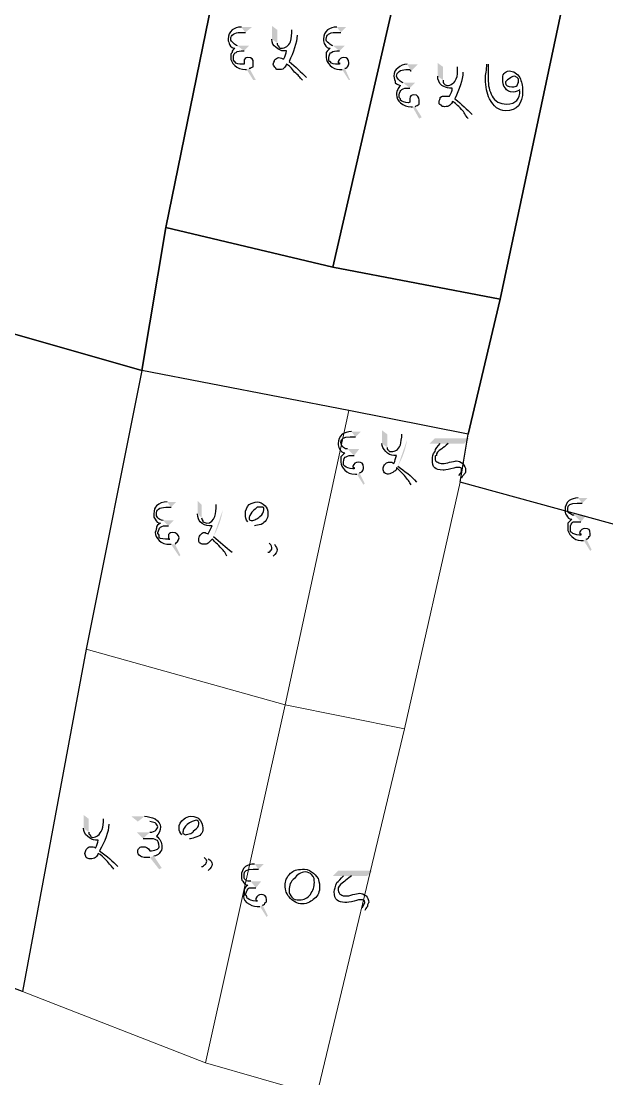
# Model space of a CAD drawing. Header units: inches. Extents: x 5 to 133, y 5 to 145.
# Drawn here: x 26.9 to 36.25, y 75.23 to 92.11 of the extents above; entities that cross this region are included whole.
import ezdxf

# ---------------------------------------------------------------- set-up
doc = ezdxf.new("R2010")
doc.units = ezdxf.units.IN
doc.header["$MEASUREMENT"] = 0
doc.layers.add('PDF_Geometry', color=7, linetype='Continuous')
doc.layers.add('PDF_Solid Fills', color=7, linetype='Continuous')

msp = doc.modelspace()

# ---------------------------------------------------------------- hatches: boundary and pattern name
at = {"layer": 'PDF_Solid Fills', "transparency": 33554559}
h = msp.add_hatch(color=256, dxfattribs=at)
h.paths.add_polyline_path([(30.48, 91.927), (30.586, 92.012), (30.416, 92.012)], flags=0)
h.paths.add_polyline_path([(30.501, 91.334), (30.607, 91.165), (30.649, 91.165), (30.543, 91.355)], flags=0)
h.paths.add_polyline_path([(30.459, 91.631), (30.543, 91.715), (30.353, 91.715)], flags=0)
h.paths.add_polyline_path([(31.221, 91.969), (31.305, 91.885)], flags=0)
h.paths.add_polyline_path([(31.454, 91.207), (31.39, 91.165)], flags=0)
h.paths.add_polyline_path([(30.903, 91.821), (30.903, 92.033), (30.988, 91.969), (30.988, 91.758)], flags=0)
h.paths.add_polyline_path([(32.004, 91.927), (32.089, 92.012), (31.94, 92.012)], flags=0)
h.paths.add_polyline_path([(32.025, 91.334), (32.131, 91.165), (32.152, 91.165), (32.067, 91.355)], flags=0)
h.paths.add_polyline_path([(31.983, 91.631), (32.067, 91.715), (31.877, 91.715)], flags=0)
h = msp.add_hatch(color=256, dxfattribs=at)
h.paths.add_polyline_path([(33.126, 91.313), (33.232, 91.419), (33.062, 91.419)], flags=0)
h.paths.add_polyline_path([(33.147, 90.742), (33.253, 90.551), (33.295, 90.572), (33.189, 90.742)], flags=0)
h.paths.add_polyline_path([(33.105, 91.038), (33.189, 91.123), (32.999, 91.123)], flags=0)
h.paths.add_polyline_path([(33.867, 91.377), (33.951, 91.292)], flags=0)
h.paths.add_polyline_path([(34.099, 90.615), (34.036, 90.551)], flags=0)
h.paths.add_polyline_path([(33.549, 91.228), (33.549, 91.44), (33.634, 91.377), (33.634, 91.165)], flags=0)
h.paths.add_polyline_path([(34.332, 91.419), (34.353, 91.419)], flags=0)
h.paths.add_polyline_path([(34.861, 90.996), (34.861, 91.017)], flags=0)
h = msp.add_hatch(color=256, dxfattribs=at)
h.paths.add_polyline_path([(32.237, 85.471), (32.321, 85.556), (32.173, 85.556)], flags=0)
h.paths.add_polyline_path([(32.258, 84.878), (32.364, 84.709), (32.385, 84.73), (32.3, 84.9)], flags=0)
h.paths.add_polyline_path([(32.216, 85.175), (32.3, 85.281), (32.11, 85.281)], flags=0)
h.paths.add_polyline_path([(32.978, 85.513), (33.062, 85.429)], flags=0)
h.paths.add_polyline_path([(32.914, 85.005, 0.088944), (33.062, 85.429)], flags=0)
h.paths.add_polyline_path([(33.21, 84.751), (33.126, 84.709)], flags=0)
h.paths.add_polyline_path([(32.66, 85.365), (32.66, 85.577), (32.745, 85.513), (32.745, 85.302)], flags=0)
h.paths.add_polyline_path([(33.591, 85.365), (33.422, 85.365), (33.507, 85.45), (34.057, 85.45), (33.972, 85.365), (33.718, 85.365)], flags=0)
h.paths.add_polyline_path([(33.93, 84.815), (33.888, 84.857)], flags=0)
h = msp.add_hatch(color=256, dxfattribs=at)
h.paths.add_polyline_path([(29.295, 84.349), (29.379, 84.434), (29.231, 84.434)], flags=0)
h.paths.add_polyline_path([(29.295, 83.757), (29.422, 83.566), (29.443, 83.587), (29.358, 83.757)], flags=0)
h.paths.add_polyline_path([(29.252, 84.053), (29.337, 84.138), (29.168, 84.138)], flags=0)
h.paths.add_polyline_path([(30.014, 84.392), (30.12, 84.307)], flags=0)
h.paths.add_polyline_path([(29.972, 83.884, 0.088944), (30.12, 84.307)], flags=0)
h.paths.add_polyline_path([(30.268, 83.63), (30.184, 83.566)], flags=0)
h.paths.add_polyline_path([(29.718, 84.243), (29.718, 84.455), (29.781, 84.392), (29.781, 84.18)], flags=0)
h.paths.add_polyline_path([(30.628, 84.053), (30.946, 83.757)], flags=0)
h.paths.add_polyline_path([(30.924, 83.566), (30.84, 83.63)], flags=0)
h.paths.add_polyline_path([(30.861, 83.778), (30.522, 84.116)], flags=0)
h = msp.add_hatch(color=256, dxfattribs=at)
h.paths.add_polyline_path([(35.856, 84.413), (35.941, 84.497), (35.793, 84.497)], flags=0)
h.paths.add_polyline_path([(35.878, 83.82), (35.983, 83.651), (36.005, 83.672), (35.92, 83.841)], flags=0)
h.paths.add_polyline_path([(35.835, 84.116), (35.92, 84.222), (35.729, 84.222)], flags=0)
h.paths.add_polyline_path([(36.618, 84.413), (36.703, 84.497), (36.555, 84.497)], flags=0)
h.paths.add_polyline_path([(36.64, 83.82), (36.745, 83.651), (36.767, 83.672), (36.682, 83.841)], flags=0)
h.paths.add_polyline_path([(36.576, 84.116), (36.682, 84.222), (36.491, 84.222)], flags=0)
h.paths.add_polyline_path([(37.063, 84.497), (37.084, 84.497)], flags=0)
h.paths.add_polyline_path([(37.592, 84.095), (37.592, 84.095)], flags=0)
h = msp.add_hatch(color=256, dxfattribs=at)
h.paths.add_polyline_path([(28.215, 79.375), (28.3, 79.29)], flags=0)
h.paths.add_polyline_path([(28.448, 78.613), (28.384, 78.571)], flags=0)
h.paths.add_polyline_path([(27.898, 79.227), (27.898, 79.439), (27.982, 79.375), (27.982, 79.163)], flags=0)
h.paths.add_polyline_path([(28.765, 79.333), (28.66, 79.417), (28.871, 79.417)], flags=0)
h.paths.add_polyline_path([(29.019, 78.782), (29.146, 78.592), (29.104, 78.571), (28.956, 78.761)], flags=0)
h.paths.add_polyline_path([(28.85, 79.058), (28.744, 79.163), (28.956, 79.163)], flags=0)
h.paths.add_polyline_path([(29.591, 79.058), (29.887, 78.74)], flags=0)
h.paths.add_polyline_path([(29.887, 78.55), (29.781, 78.613)], flags=0)
h.paths.add_polyline_path([(29.824, 78.761), (29.464, 79.121)], flags=0)
h = msp.add_hatch(color=256, dxfattribs=at)
h.paths.add_polyline_path([(30.692, 78.571), (30.776, 78.655), (30.628, 78.655)], flags=0)
h.paths.add_polyline_path([(30.713, 77.978), (30.819, 77.809), (30.84, 77.83), (30.755, 77.999)], flags=0)
h.paths.add_polyline_path([(30.649, 78.274), (30.734, 78.38), (30.565, 78.38)], flags=0)
h.paths.add_polyline_path([(32.046, 78.465), (31.877, 78.465), (31.962, 78.55), (32.512, 78.55), (32.427, 78.465), (32.173, 78.465)], flags=0)
h.paths.add_polyline_path([(32.385, 77.915), (32.343, 77.957)], flags=0)

# ---------------------------------------------------------------- linework, layer by layer
at = {"layer": 'PDF_Geometry', "color": 21, "lineweight": 13, "true_color": 0xffafaf}
for points in [[(30.48, 95.038), (29.21, 88.815), (28.829, 86.529), (26.162, 87.291), (24.638, 87.672), (23.749, 87.926), (24.257, 90.085), (25.781, 96.308)], [(30.48, 95.038), (29.21, 88.815), (28.829, 86.529), (26.162, 87.291), (24.638, 87.672), (23.749, 87.926), (24.257, 90.085), (25.781, 96.308)], [(30.48, 95.038), (29.21, 88.815), (28.829, 86.529), (26.162, 87.291), (24.638, 87.672), (23.749, 87.926), (24.257, 90.085), (25.781, 96.308)], [(30.48, 95.038), (29.21, 88.815), (28.829, 86.529), (26.162, 87.291), (24.638, 87.672), (23.749, 87.926), (24.257, 90.085), (25.781, 96.308)], [(33.274, 94.276), (31.877, 88.18), (29.21, 88.815), (30.48, 95.038)], [(33.274, 94.276), (31.877, 88.18), (29.21, 88.815), (30.48, 95.038)], [(33.274, 94.276), (31.877, 88.18), (29.21, 88.815), (30.48, 95.038)], [(33.274, 94.276), (31.877, 88.18), (29.21, 88.815), (30.48, 95.038)], [(35.814, 93.641), (34.544, 87.672), (31.877, 88.18), (33.274, 94.276)], [(35.814, 93.641), (34.544, 87.672), (31.877, 88.18), (33.274, 94.276)], [(35.814, 93.641), (34.544, 87.672), (31.877, 88.18), (33.274, 94.276)], [(35.814, 93.641), (34.544, 87.672), (31.877, 88.18), (33.274, 94.276)], [(41.402, 92.498), (39.37, 83.354), (38.989, 83.354), (33.909, 84.751), (34.036, 85.513), (34.544, 87.672), (35.814, 93.641)], [(41.402, 92.498), (39.37, 83.354), (38.989, 83.354), (33.909, 84.751), (34.036, 85.513), (34.544, 87.672), (35.814, 93.641)], [(41.402, 92.498), (39.37, 83.354), (38.989, 83.354), (33.909, 84.751), (34.036, 85.513), (34.544, 87.672), (35.814, 93.641)], [(41.402, 92.498), (39.37, 83.354), (38.989, 83.354), (33.909, 84.751), (34.036, 85.513), (34.544, 87.672), (35.814, 93.641)], [(31.877, 88.18), (34.544, 87.672), (34.036, 85.513), (32.131, 85.894), (28.829, 86.529), (29.21, 88.815)], [(31.877, 88.18), (34.544, 87.672), (34.036, 85.513), (32.131, 85.894), (28.829, 86.529), (29.21, 88.815)], [(31.877, 88.18), (34.544, 87.672), (34.036, 85.513), (32.131, 85.894), (28.829, 86.529), (29.21, 88.815)], [(31.877, 88.18), (34.544, 87.672), (34.036, 85.513), (32.131, 85.894), (28.829, 86.529), (29.21, 88.815)], [(28.829, 86.529), (27.94, 82.084), (26.924, 76.623), (23.876, 77.766), (25.273, 83.735), (26.035, 86.656), (26.162, 87.291)], [(28.829, 86.529), (27.94, 82.084), (26.924, 76.623), (23.876, 77.766), (25.273, 83.735), (26.035, 86.656), (26.162, 87.291)], [(28.829, 86.529), (27.94, 82.084), (26.924, 76.623), (23.876, 77.766), (25.273, 83.735), (26.035, 86.656), (26.162, 87.291)], [(28.829, 86.529), (27.94, 82.084), (26.924, 76.623), (23.876, 77.766), (25.273, 83.735), (26.035, 86.656), (26.162, 87.291)]]:
    msp.add_lwpolyline(points, close=True, dxfattribs=at)
at = {"layer": 'PDF_Geometry', "color": 21, "lineweight": 25, "true_color": 0xffafaf}
for points in [[(30.48, 95.038), (29.21, 88.815), (28.829, 86.529), (26.162, 87.291), (24.638, 87.672), (23.749, 87.926), (24.257, 90.085), (25.781, 96.308)], [(30.48, 95.038), (29.21, 88.815), (28.829, 86.529), (26.162, 87.291), (24.638, 87.672), (23.749, 87.926), (24.257, 90.085), (25.781, 96.308)], [(33.274, 94.276), (31.877, 88.18), (29.21, 88.815), (30.48, 95.038)], [(33.274, 94.276), (31.877, 88.18), (29.21, 88.815), (30.48, 95.038)], [(35.814, 93.641), (34.544, 87.672), (31.877, 88.18), (33.274, 94.276)], [(35.814, 93.641), (34.544, 87.672), (31.877, 88.18), (33.274, 94.276)], [(41.402, 92.498), (39.37, 83.354), (38.989, 83.354), (33.909, 84.751), (34.036, 85.513), (34.544, 87.672), (35.814, 93.641)], [(41.402, 92.498), (39.37, 83.354), (38.989, 83.354), (33.909, 84.751), (34.036, 85.513), (34.544, 87.672), (35.814, 93.641)], [(31.877, 88.18), (34.544, 87.672), (34.036, 85.513), (32.131, 85.894), (28.829, 86.529), (29.21, 88.815)], [(31.877, 88.18), (34.544, 87.672), (34.036, 85.513), (32.131, 85.894), (28.829, 86.529), (29.21, 88.815)], [(28.829, 86.529), (27.94, 82.084), (26.924, 76.623), (23.876, 77.766), (25.273, 83.735), (26.035, 86.656), (26.162, 87.291)], [(28.829, 86.529), (27.94, 82.084), (26.924, 76.623), (23.876, 77.766), (25.273, 83.735), (26.035, 86.656), (26.162, 87.291)]]:
    msp.add_lwpolyline(points, close=True, dxfattribs=at)
at = {"layer": 'PDF_Geometry', "lineweight": 9}
for points in [[(30.48, 95.038), (29.21, 88.815), (28.829, 86.529), (26.162, 87.291), (26.035, 86.656), (25.273, 86.783), (24.384, 87.037), (24.638, 87.672), (23.749, 87.926), (24.257, 90.085), (25.781, 96.308)], [(30.48, 95.038), (29.21, 88.815), (28.829, 86.529), (26.162, 87.291), (26.035, 86.656), (25.273, 86.783), (24.384, 87.037), (24.638, 87.672), (23.749, 87.926), (24.257, 90.085), (25.781, 96.308)], [(33.274, 94.276), (31.877, 88.18), (29.21, 88.815), (30.48, 95.038)], [(33.274, 94.276), (31.877, 88.18), (29.21, 88.815), (30.48, 95.038)], [(35.814, 93.641), (34.544, 87.672), (31.877, 88.18), (33.274, 94.276)], [(35.814, 93.641), (34.544, 87.672), (31.877, 88.18), (33.274, 94.276)], [(41.402, 92.498), (39.37, 83.354), (38.989, 83.354), (36.449, 73.194), (31.623, 74.972), (33.02, 80.814), (33.909, 84.751), (34.036, 85.513), (34.544, 87.672), (35.814, 93.641)], [(41.402, 92.498), (39.37, 83.354), (38.989, 83.354), (36.449, 73.194), (31.623, 74.972), (33.02, 80.814), (33.909, 84.751), (34.036, 85.513), (34.544, 87.672), (35.814, 93.641)], [(31.877, 88.18), (34.544, 87.672), (34.036, 85.513), (33.909, 84.751), (33.02, 80.814), (31.115, 81.195), (32.131, 85.894), (28.829, 86.529), (29.21, 88.815)], [(31.877, 88.18), (34.544, 87.672), (34.036, 85.513), (33.909, 84.751), (33.02, 80.814), (31.115, 81.195), (32.131, 85.894), (28.829, 86.529), (29.21, 88.815)], [(28.829, 86.529), (27.94, 82.084), (26.924, 76.623), (23.876, 77.766), (25.273, 83.735), (24.384, 83.989), (25.273, 86.783), (26.035, 86.656), (26.162, 87.291)], [(28.829, 86.529), (27.94, 82.084), (26.924, 76.623), (23.876, 77.766), (25.273, 83.735), (24.384, 83.989), (25.273, 86.783), (26.035, 86.656), (26.162, 87.291)], [(32.131, 85.894), (31.115, 81.195), (27.94, 82.084), (28.829, 86.529)], [(32.131, 85.894), (31.115, 81.195), (27.94, 82.084), (28.829, 86.529)], [(31.115, 81.195), (29.845, 75.48), (26.924, 76.623), (27.94, 82.084)], [(31.115, 81.195), (29.845, 75.48), (26.924, 76.623), (27.94, 82.084)], [(33.02, 80.814), (31.623, 74.972), (29.845, 75.48), (31.115, 81.195)], [(33.02, 80.814), (31.623, 74.972), (29.845, 75.48), (31.115, 81.195)]]:
    msp.add_lwpolyline(points, close=True, dxfattribs=at)
msp.add_lwpolyline([(52.451, 63.415), (35.814, 70.019), (32.004, 71.543), (28.067, 73.067), (25.781, 73.956), (23.241, 74.972), (14.478, 78.655), (15.113, 81.195), (20.574, 79.036), (23.876, 77.766), (26.924, 76.623), (29.845, 75.48), (31.623, 74.972), (36.449, 73.194)], dxfattribs=at)
msp.add_lwpolyline([(52.451, 63.415), (35.814, 70.019), (32.004, 71.543), (28.067, 73.067), (25.781, 73.956), (23.241, 74.972), (14.478, 78.655), (15.113, 81.195), (20.574, 79.036), (23.876, 77.766), (26.924, 76.623), (29.845, 75.48), (31.623, 74.972), (36.449, 73.194)], dxfattribs=at)
at = {"layer": 'PDF_Geometry', "lineweight": 25}
for points in [[(30.416, 92.012), (30.353, 92.012), (30.311, 91.99), (30.268, 91.969)], [(31.94, 92.012), (31.877, 92.012), (31.835, 91.99), (31.792, 91.969)], [(30.268, 91.969), (30.226, 91.927), (30.205, 91.885), (30.205, 91.821)], [(30.247, 91.821), (30.247, 91.885), (30.311, 91.927), (30.395, 91.927)], [(30.395, 91.927), (30.416, 91.927), (30.438, 91.927), (30.438, 91.927)], [(30.438, 91.927), (30.459, 91.927), (30.48, 91.927), (30.48, 91.927)], [(31.305, 91.885), (31.305, 91.758), (31.242, 91.609), (31.178, 91.461)], [(31.2, 91.779), (31.221, 91.842), (31.221, 91.906), (31.221, 91.969)], [(31.792, 91.969), (31.75, 91.927), (31.729, 91.885), (31.729, 91.821)], [(31.771, 91.821), (31.771, 91.885), (31.813, 91.927), (31.919, 91.927)], [(31.919, 91.927), (31.919, 91.927), (31.94, 91.927), (31.962, 91.927)], [(31.962, 91.927), (31.983, 91.927), (32.004, 91.927), (32.004, 91.927)], [(30.205, 91.821), (30.205, 91.779), (30.226, 91.758), (30.226, 91.736)], [(30.226, 91.736), (30.247, 91.694), (30.289, 91.673), (30.311, 91.673)], [(30.289, 91.758), (30.268, 91.779), (30.247, 91.8), (30.247, 91.821)], [(30.311, 91.673), (30.289, 91.652), (30.268, 91.631), (30.268, 91.609)], [(30.353, 91.715), (30.332, 91.715), (30.311, 91.736), (30.289, 91.758)], [(30.967, 91.694), (30.924, 91.715), (30.903, 91.758), (30.903, 91.821)], [(31.094, 91.631), (31.051, 91.631), (31.009, 91.652), (30.967, 91.694)], [(30.988, 91.758), (30.988, 91.736), (30.988, 91.715), (31.009, 91.715)], [(31.009, 91.715), (31.009, 91.694), (31.03, 91.673), (31.051, 91.673)], [(31.051, 91.673), (31.115, 91.673), (31.178, 91.715), (31.2, 91.779)], [(31.729, 91.821), (31.729, 91.779), (31.729, 91.758), (31.75, 91.736)], [(31.75, 91.736), (31.771, 91.694), (31.792, 91.673), (31.835, 91.673)], [(31.813, 91.758), (31.771, 91.779), (31.771, 91.8), (31.771, 91.821)], [(31.835, 91.673), (31.813, 91.652), (31.792, 91.631), (31.771, 91.609)], [(31.877, 91.715), (31.856, 91.715), (31.835, 91.736), (31.813, 91.758)], [(30.268, 91.609), (30.247, 91.588), (30.247, 91.567), (30.247, 91.525)], [(30.247, 91.525), (30.247, 91.482), (30.268, 91.44), (30.311, 91.398)], [(30.289, 91.525), (30.289, 91.567), (30.311, 91.609), (30.332, 91.609)], [(30.289, 91.482), (30.289, 91.504), (30.289, 91.525), (30.289, 91.525)], [(30.332, 91.609), (30.353, 91.631), (30.395, 91.631), (30.459, 91.631)], [(30.522, 91.525), (30.48, 91.525), (30.459, 91.504), (30.459, 91.461)], [(30.607, 91.44), (30.607, 91.504), (30.586, 91.525), (30.522, 91.525)], [(30.946, 91.482), (30.967, 91.504), (30.988, 91.525), (31.009, 91.525)], [(31.009, 91.525), (31.051, 91.525), (31.073, 91.504), (31.094, 91.504)], [(31.094, 91.504), (31.115, 91.546), (31.136, 91.588), (31.136, 91.631)], [(31.136, 91.631), (31.136, 91.631), (31.115, 91.631), (31.094, 91.631)], [(31.771, 91.609), (31.771, 91.588), (31.771, 91.567), (31.771, 91.525)], [(31.771, 91.525), (31.771, 91.482), (31.792, 91.44), (31.835, 91.398)], [(31.813, 91.525), (31.813, 91.567), (31.835, 91.609), (31.856, 91.609)], [(31.813, 91.482), (31.813, 91.504), (31.813, 91.525), (31.813, 91.525)], [(31.856, 91.609), (31.877, 91.631), (31.919, 91.631), (31.983, 91.631)], [(32.046, 91.525), (32.004, 91.525), (31.983, 91.504), (31.962, 91.461)], [(32.131, 91.44), (32.131, 91.504), (32.11, 91.525), (32.046, 91.525)], [(30.311, 91.461), (30.311, 91.461), (30.311, 91.461), (30.289, 91.482)], [(30.438, 91.419), (30.374, 91.419), (30.332, 91.419), (30.311, 91.461)], [(30.311, 91.398), (30.353, 91.355), (30.416, 91.334), (30.48, 91.334)], [(30.459, 91.419), (30.459, 91.419), (30.459, 91.419), (30.438, 91.419)], [(30.459, 91.461), (30.459, 91.461), (30.459, 91.461), (30.459, 91.44)], [(30.459, 91.44), (30.459, 91.419), (30.459, 91.419), (30.459, 91.419)], [(30.48, 91.334), (30.48, 91.334), (30.501, 91.334), (30.501, 91.334)], [(30.543, 91.355), (30.565, 91.355), (30.586, 91.377), (30.607, 91.377)], [(30.607, 91.377), (30.607, 91.398), (30.607, 91.419), (30.607, 91.44)], [(30.924, 91.419), (30.924, 91.44), (30.946, 91.461), (30.946, 91.482)], [(30.967, 91.355), (30.946, 91.377), (30.924, 91.398), (30.924, 91.419)], [(31.009, 91.334), (30.988, 91.334), (30.967, 91.334), (30.967, 91.355)], [(31.094, 91.355), (31.073, 91.334), (31.051, 91.334), (31.009, 91.334)], [(31.136, 91.419), (31.136, 91.398), (31.115, 91.377), (31.094, 91.355)], [(31.263, 91.292), (31.221, 91.355), (31.178, 91.398), (31.136, 91.419)], [(31.178, 91.461), (31.284, 91.377), (31.369, 91.292), (31.454, 91.207)], [(31.835, 91.461), (31.813, 91.461), (31.813, 91.461), (31.813, 91.482)], [(31.962, 91.419), (31.898, 91.419), (31.856, 91.419), (31.835, 91.461)], [(31.835, 91.398), (31.877, 91.355), (31.919, 91.334), (31.983, 91.334)], [(31.962, 91.461), (31.962, 91.461), (31.962, 91.461), (31.962, 91.44)], [(31.962, 91.44), (31.962, 91.44), (31.962, 91.44), (31.983, 91.44)], [(31.983, 91.419), (31.983, 91.419), (31.962, 91.419), (31.962, 91.419)], [(31.983, 91.44), (31.983, 91.419), (31.983, 91.419), (31.983, 91.419)], [(31.983, 91.334), (32.004, 91.334), (32.004, 91.334), (32.025, 91.334)], [(32.067, 91.355), (32.089, 91.355), (32.11, 91.377), (32.11, 91.377)], [(32.11, 91.377), (32.131, 91.398), (32.131, 91.419), (32.131, 91.44)], [(32.914, 91.355), (32.872, 91.334), (32.851, 91.292), (32.851, 91.228)], [(32.893, 91.228), (32.893, 91.292), (32.956, 91.334), (33.041, 91.334)], [(33.062, 91.419), (32.999, 91.419), (32.956, 91.398), (32.914, 91.355)], [(33.041, 91.334), (33.062, 91.334), (33.083, 91.334), (33.105, 91.334)], [(33.105, 91.334), (33.105, 91.313), (33.126, 91.313), (33.126, 91.313)], [(33.845, 91.186), (33.867, 91.228), (33.867, 91.292), (33.867, 91.377)], [(34.311, 91.186), (34.311, 91.25), (34.332, 91.334), (34.332, 91.419)], [(34.353, 91.419), (34.353, 91.377), (34.353, 91.355), (34.353, 91.292)], [(31.39, 91.165), (31.348, 91.207), (31.327, 91.25), (31.263, 91.292)], [(32.851, 91.228), (32.851, 91.186), (32.872, 91.165), (32.872, 91.123)], [(32.935, 91.165), (32.914, 91.186), (32.893, 91.207), (32.893, 91.228)], [(32.999, 91.123), (32.978, 91.123), (32.956, 91.144), (32.935, 91.165)], [(33.613, 91.08), (33.57, 91.123), (33.549, 91.165), (33.549, 91.228)], [(33.634, 91.165), (33.634, 91.144), (33.634, 91.123), (33.655, 91.101)], [(33.697, 91.08), (33.761, 91.08), (33.824, 91.123), (33.845, 91.186)], [(33.951, 91.292), (33.951, 91.165), (33.888, 91.017), (33.824, 90.869)], [(34.375, 90.869), (34.332, 90.953), (34.311, 91.059), (34.311, 91.186)], [(34.353, 91.292), (34.353, 91.25), (34.353, 91.207), (34.353, 91.186)], [(34.353, 91.186), (34.353, 91.08), (34.375, 90.996), (34.417, 90.911)], [(34.586, 91.186), (34.586, 91.207), (34.586, 91.25), (34.607, 91.271)], [(34.629, 91.038), (34.586, 91.08), (34.586, 91.123), (34.586, 91.186)], [(34.607, 91.271), (34.629, 91.292), (34.65, 91.313), (34.692, 91.313)], [(34.692, 91.186), (34.65, 91.165), (34.629, 91.144), (34.629, 91.123)], [(34.692, 91.313), (34.756, 91.313), (34.819, 91.271), (34.861, 91.207)], [(34.777, 91.228), (34.734, 91.228), (34.713, 91.207), (34.692, 91.186)], [(34.819, 91.207), (34.798, 91.207), (34.798, 91.228), (34.777, 91.228)], [(34.84, 91.144), (34.84, 91.165), (34.84, 91.186), (34.819, 91.207)], [(34.861, 91.207), (34.883, 91.144), (34.904, 91.08), (34.904, 90.996)], [(32.872, 91.123), (32.893, 91.101), (32.935, 91.08), (32.956, 91.08)], [(32.914, 91.017), (32.893, 90.996), (32.893, 90.974), (32.893, 90.932)], [(32.956, 91.08), (32.935, 91.059), (32.914, 91.038), (32.914, 91.017)], [(32.935, 90.932), (32.935, 90.974), (32.956, 90.996), (32.978, 91.017)], [(32.978, 91.017), (32.999, 91.038), (33.041, 91.038), (33.105, 91.038)], [(33.74, 91.038), (33.697, 91.038), (33.655, 91.059), (33.613, 91.08)], [(33.655, 91.101), (33.655, 91.101), (33.676, 91.08), (33.697, 91.08)], [(33.74, 90.911), (33.761, 90.953), (33.782, 90.996), (33.782, 91.038)], [(33.782, 91.038), (33.782, 91.038), (33.761, 91.038), (33.74, 91.038)], [(34.629, 91.123), (34.629, 91.08), (34.671, 91.059), (34.734, 91.059)], [(34.756, 90.974), (34.692, 90.974), (34.65, 90.996), (34.629, 91.038)], [(34.904, 90.996), (34.904, 90.784), (34.819, 90.678), (34.629, 90.678)], [(34.65, 90.784), (34.798, 90.784), (34.861, 90.869), (34.861, 90.996)], [(34.734, 91.059), (34.777, 91.059), (34.798, 91.059), (34.819, 91.08)], [(34.861, 91.017), (34.84, 90.996), (34.798, 90.974), (34.756, 90.974)], [(34.819, 91.08), (34.819, 91.101), (34.84, 91.123), (34.84, 91.144)], [(32.893, 90.932), (32.893, 90.89), (32.914, 90.826), (32.956, 90.805)], [(32.935, 90.89), (32.935, 90.911), (32.935, 90.911), (32.935, 90.932)], [(32.956, 90.847), (32.956, 90.869), (32.956, 90.869), (32.935, 90.89)], [(33.083, 90.805), (33.02, 90.805), (32.978, 90.826), (32.956, 90.847)], [(33.105, 90.826), (33.105, 90.826), (33.105, 90.805), (33.083, 90.805)], [(33.168, 90.932), (33.126, 90.932), (33.105, 90.911), (33.105, 90.869)], [(33.105, 90.869), (33.105, 90.869), (33.105, 90.847), (33.105, 90.847)], [(33.105, 90.847), (33.105, 90.847), (33.105, 90.847), (33.105, 90.826)], [(33.253, 90.847), (33.253, 90.89), (33.232, 90.932), (33.168, 90.932)], [(33.253, 90.784), (33.253, 90.805), (33.253, 90.826), (33.253, 90.847)], [(33.57, 90.805), (33.57, 90.847), (33.591, 90.869), (33.591, 90.89)], [(33.591, 90.89), (33.613, 90.911), (33.634, 90.911), (33.655, 90.911)], [(33.655, 90.911), (33.697, 90.911), (33.718, 90.911), (33.74, 90.911)], [(33.782, 90.826), (33.782, 90.805), (33.761, 90.784), (33.74, 90.763)], [(33.93, 90.699), (33.867, 90.763), (33.824, 90.805), (33.782, 90.826)], [(33.824, 90.869), (33.93, 90.784), (34.015, 90.699), (34.099, 90.615)], [(34.629, 90.678), (34.523, 90.678), (34.438, 90.742), (34.375, 90.869)], [(34.417, 90.911), (34.459, 90.826), (34.544, 90.784), (34.65, 90.784)], [(32.956, 90.805), (32.999, 90.763), (33.062, 90.742), (33.126, 90.742)], [(33.126, 90.742), (33.126, 90.742), (33.147, 90.742), (33.147, 90.742)], [(33.189, 90.742), (33.21, 90.763), (33.232, 90.763), (33.253, 90.784)], [(33.613, 90.763), (33.591, 90.763), (33.57, 90.784), (33.57, 90.805)], [(33.655, 90.742), (33.634, 90.742), (33.613, 90.742), (33.613, 90.763)], [(33.74, 90.763), (33.718, 90.742), (33.697, 90.742), (33.655, 90.742)], [(34.036, 90.551), (33.994, 90.593), (33.972, 90.657), (33.93, 90.699)], [(32.025, 85.513), (31.983, 85.471), (31.962, 85.429), (31.962, 85.365)], [(32.004, 85.386), (32.004, 85.45), (32.046, 85.471), (32.152, 85.471)], [(32.173, 85.556), (32.11, 85.556), (32.067, 85.535), (32.025, 85.513)], [(32.152, 85.471), (32.152, 85.471), (32.173, 85.471), (32.194, 85.471)], [(32.194, 85.471), (32.216, 85.471), (32.237, 85.471), (32.237, 85.471)], [(32.956, 85.344), (32.956, 85.386), (32.978, 85.45), (32.978, 85.513)], [(31.962, 85.365), (31.962, 85.344), (31.962, 85.302), (31.983, 85.281)], [(31.983, 85.281), (32.004, 85.238), (32.025, 85.217), (32.067, 85.217)], [(32.046, 85.302), (32.025, 85.323), (32.004, 85.344), (32.004, 85.386)], [(32.11, 85.281), (32.089, 85.281), (32.067, 85.281), (32.046, 85.302)], [(32.724, 85.238), (32.681, 85.281), (32.66, 85.323), (32.66, 85.365)], [(32.745, 85.302), (32.745, 85.281), (32.745, 85.259), (32.766, 85.259)], [(32.766, 85.259), (32.766, 85.238), (32.787, 85.238), (32.808, 85.238)], [(32.808, 85.238), (32.872, 85.238), (32.914, 85.259), (32.956, 85.344)], [(33.507, 85.238), (33.507, 85.281), (33.549, 85.323), (33.591, 85.365)], [(33.613, 85.281), (33.549, 85.238), (33.528, 85.217), (33.528, 85.175)], [(33.718, 85.365), (33.676, 85.323), (33.634, 85.302), (33.613, 85.281)], [(32.067, 85.217), (32.046, 85.196), (32.025, 85.175), (32.004, 85.154)], [(32.004, 85.154), (32.004, 85.132), (32.004, 85.111), (32.004, 85.069)], [(32.046, 85.069), (32.046, 85.111), (32.067, 85.154), (32.089, 85.154)], [(32.089, 85.154), (32.11, 85.175), (32.152, 85.175), (32.216, 85.175)], [(32.851, 85.175), (32.808, 85.175), (32.745, 85.196), (32.724, 85.238)], [(32.851, 85.048), (32.872, 85.09), (32.872, 85.132), (32.893, 85.175)], [(32.893, 85.175), (32.872, 85.175), (32.872, 85.175), (32.851, 85.175)], [(33.464, 85.111), (33.464, 85.154), (33.464, 85.196), (33.507, 85.238)], [(33.634, 84.942), (33.507, 84.942), (33.464, 84.984), (33.464, 85.111)], [(33.528, 85.175), (33.507, 85.175), (33.507, 85.154), (33.507, 85.132)], [(33.507, 85.132), (33.507, 85.09), (33.528, 85.069), (33.549, 85.069)], [(33.74, 85.069), (33.782, 85.069), (33.824, 85.09), (33.845, 85.09)], [(33.845, 85.09), (33.888, 85.09), (33.909, 85.069), (33.951, 85.048)], [(32.004, 85.069), (32.004, 85.027), (32.025, 84.984), (32.067, 84.942)], [(32.046, 85.027), (32.046, 85.048), (32.046, 85.069), (32.046, 85.069)], [(32.067, 85.005), (32.067, 85.005), (32.046, 85.027), (32.046, 85.027)], [(32.194, 84.963), (32.131, 84.963), (32.089, 84.984), (32.067, 85.005)], [(32.067, 84.942), (32.11, 84.9), (32.152, 84.878), (32.237, 84.878)], [(32.279, 85.069), (32.237, 85.069), (32.216, 85.048), (32.194, 85.005)], [(32.194, 85.005), (32.194, 84.984), (32.194, 84.984), (32.216, 84.984)], [(32.216, 84.963), (32.216, 84.963), (32.194, 84.963), (32.194, 84.963)], [(32.216, 84.984), (32.216, 84.963), (32.216, 84.963), (32.216, 84.963)], [(32.364, 84.984), (32.364, 85.048), (32.343, 85.069), (32.279, 85.069)], [(32.3, 84.9), (32.321, 84.9), (32.343, 84.921), (32.343, 84.921)], [(32.343, 84.921), (32.364, 84.942), (32.364, 84.963), (32.364, 84.984)], [(32.681, 84.963), (32.681, 84.984), (32.681, 85.005), (32.702, 85.027)], [(32.702, 84.9), (32.681, 84.921), (32.681, 84.942), (32.681, 84.963)], [(32.702, 85.027), (32.724, 85.048), (32.745, 85.069), (32.766, 85.069)], [(32.766, 85.069), (32.808, 85.069), (32.829, 85.069), (32.851, 85.048)], [(32.851, 84.921), (32.829, 84.9), (32.787, 84.878), (32.766, 84.878)], [(32.893, 84.984), (32.893, 84.942), (32.872, 84.921), (32.851, 84.921)], [(33.02, 84.857), (32.978, 84.9), (32.935, 84.942), (32.893, 84.984)], [(32.914, 85.005), (33.02, 84.921), (33.126, 84.857), (33.21, 84.751)], [(33.549, 85.069), (33.57, 85.048), (33.591, 85.048), (33.634, 85.048)], [(33.634, 85.048), (33.655, 85.048), (33.697, 85.048), (33.74, 85.069)], [(33.761, 84.963), (33.697, 84.942), (33.655, 84.942), (33.634, 84.942)], [(33.888, 84.984), (33.867, 84.984), (33.824, 84.984), (33.761, 84.963)], [(33.93, 84.942), (33.93, 84.984), (33.909, 84.984), (33.888, 84.984)], [(33.888, 84.857), (33.93, 84.9), (33.93, 84.921), (33.93, 84.942)], [(33.951, 85.048), (33.972, 85.005), (33.994, 84.984), (33.994, 84.942)], [(33.994, 84.942), (33.994, 84.921), (33.994, 84.9), (33.972, 84.878)], [(32.237, 84.878), (32.237, 84.878), (32.237, 84.878), (32.258, 84.878)], [(32.766, 84.878), (32.745, 84.878), (32.724, 84.878), (32.702, 84.9)], [(33.126, 84.709), (33.105, 84.751), (33.062, 84.794), (33.02, 84.857)], [(33.972, 84.878), (33.972, 84.878), (33.951, 84.857), (33.93, 84.815)], [(29.231, 84.434), (29.168, 84.434), (29.104, 84.413), (29.062, 84.37)], [(30.543, 84.392), (30.586, 84.413), (30.628, 84.434), (30.671, 84.434)], [(30.671, 84.434), (30.713, 84.434), (30.755, 84.413), (30.797, 84.37)], [(35.645, 84.455), (35.602, 84.413), (35.581, 84.37), (35.581, 84.307)], [(35.624, 84.328), (35.624, 84.392), (35.666, 84.413), (35.772, 84.413)], [(35.793, 84.497), (35.729, 84.497), (35.687, 84.476), (35.645, 84.455)], [(35.772, 84.413), (35.772, 84.413), (35.793, 84.413), (35.814, 84.413)], [(35.814, 84.413), (35.835, 84.413), (35.856, 84.413), (35.856, 84.413)], [(29.062, 84.37), (29.041, 84.349), (29.019, 84.307), (29.019, 84.243)], [(29.019, 84.243), (29.019, 84.201), (29.019, 84.18), (29.041, 84.159)], [(29.062, 84.243), (29.062, 84.307), (29.104, 84.349), (29.21, 84.349)], [(29.083, 84.18), (29.062, 84.201), (29.062, 84.222), (29.062, 84.243)], [(29.21, 84.349), (29.21, 84.349), (29.231, 84.349), (29.252, 84.349)], [(29.252, 84.349), (29.274, 84.349), (29.274, 84.349), (29.295, 84.349)], [(29.76, 84.116), (29.739, 84.138), (29.718, 84.18), (29.718, 84.243)], [(29.993, 84.201), (30.014, 84.265), (30.014, 84.307), (30.014, 84.392)], [(30.48, 84.243), (30.48, 84.307), (30.501, 84.349), (30.543, 84.392)], [(30.522, 84.116), (30.48, 84.159), (30.48, 84.18), (30.48, 84.243)], [(30.565, 84.243), (30.543, 84.201), (30.543, 84.201), (30.543, 84.18)], [(30.671, 84.349), (30.628, 84.307), (30.586, 84.286), (30.565, 84.243)], [(30.734, 84.349), (30.713, 84.349), (30.692, 84.349), (30.671, 84.349)], [(30.713, 84.201), (30.755, 84.243), (30.776, 84.265), (30.776, 84.307)], [(30.776, 84.307), (30.776, 84.349), (30.776, 84.349), (30.734, 84.349)], [(30.84, 84.243), (30.84, 84.159), (30.797, 84.116), (30.734, 84.074)], [(30.797, 84.37), (30.819, 84.349), (30.84, 84.307), (30.84, 84.243)], [(35.581, 84.307), (35.581, 84.286), (35.581, 84.243), (35.602, 84.222)], [(35.666, 84.243), (35.624, 84.265), (35.624, 84.286), (35.624, 84.328)], [(35.729, 84.222), (35.708, 84.222), (35.687, 84.222), (35.666, 84.243)], [(29.041, 84.159), (29.062, 84.116), (29.083, 84.095), (29.125, 84.095)], [(29.125, 84.095), (29.083, 84.074), (29.062, 84.053), (29.062, 84.032)], [(29.168, 84.138), (29.125, 84.138), (29.104, 84.159), (29.083, 84.18)], [(29.909, 84.053), (29.845, 84.053), (29.803, 84.074), (29.76, 84.116)], [(29.781, 84.18), (29.781, 84.159), (29.803, 84.138), (29.803, 84.116)], [(29.803, 84.116), (29.824, 84.116), (29.845, 84.095), (29.866, 84.095)], [(29.866, 84.095), (29.93, 84.095), (29.972, 84.138), (29.993, 84.201)], [(30.543, 84.18), (30.543, 84.159), (30.543, 84.159), (30.543, 84.159)], [(30.543, 84.159), (30.543, 84.138), (30.565, 84.138), (30.586, 84.138)], [(30.586, 84.138), (30.607, 84.138), (30.628, 84.138), (30.649, 84.159)], [(30.734, 84.074), (30.692, 84.074), (30.649, 84.053), (30.628, 84.053)], [(30.649, 84.159), (30.671, 84.159), (30.692, 84.18), (30.713, 84.201)], [(35.602, 84.222), (35.624, 84.18), (35.645, 84.159), (35.687, 84.159)], [(35.687, 84.159), (35.666, 84.138), (35.645, 84.116), (35.624, 84.095)], [(35.624, 84.095), (35.624, 84.074), (35.624, 84.053), (35.624, 84.011)], [(35.666, 84.011), (35.666, 84.074), (35.687, 84.095), (35.708, 84.116)], [(35.708, 84.116), (35.729, 84.116), (35.772, 84.116), (35.835, 84.116)], [(29.062, 84.032), (29.062, 84.011), (29.062, 83.989), (29.041, 83.947)], [(29.041, 83.947), (29.041, 83.905), (29.062, 83.862), (29.104, 83.82)], [(29.083, 83.947), (29.104, 83.989), (29.104, 84.011), (29.125, 84.032)], [(29.104, 83.905), (29.083, 83.926), (29.083, 83.926), (29.083, 83.947)], [(29.104, 83.862), (29.104, 83.884), (29.104, 83.884), (29.104, 83.905)], [(29.125, 84.032), (29.146, 84.053), (29.189, 84.053), (29.252, 84.053)], [(29.316, 83.947), (29.274, 83.947), (29.252, 83.926), (29.252, 83.884)], [(29.422, 83.862), (29.422, 83.905), (29.379, 83.947), (29.316, 83.947)], [(29.739, 83.82), (29.739, 83.862), (29.739, 83.884), (29.76, 83.905)], [(29.76, 83.905), (29.781, 83.926), (29.803, 83.947), (29.824, 83.947)], [(29.824, 83.947), (29.845, 83.947), (29.866, 83.926), (29.887, 83.926)], [(29.887, 83.926), (29.909, 83.968), (29.93, 84.011), (29.951, 84.053)], [(29.951, 84.053), (29.93, 84.053), (29.909, 84.053), (29.909, 84.053)], [(35.624, 84.011), (35.624, 83.968), (35.645, 83.926), (35.687, 83.884)], [(35.666, 83.968), (35.666, 83.989), (35.666, 84.011), (35.666, 84.011)], [(35.687, 83.947), (35.666, 83.947), (35.666, 83.968), (35.666, 83.968)], [(35.814, 83.905), (35.751, 83.905), (35.708, 83.926), (35.687, 83.947)], [(35.899, 84.011), (35.856, 84.011), (35.835, 83.989), (35.814, 83.947)], [(35.814, 83.947), (35.814, 83.926), (35.814, 83.926), (35.835, 83.926)], [(35.835, 83.905), (35.835, 83.905), (35.814, 83.905), (35.814, 83.905)], [(35.835, 83.926), (35.835, 83.905), (35.835, 83.905), (35.835, 83.905)], [(35.983, 83.926), (35.983, 83.989), (35.962, 84.011), (35.899, 84.011)], [(35.962, 83.884), (35.983, 83.884), (35.983, 83.905), (35.983, 83.926)], [(29.252, 83.841), (29.189, 83.841), (29.125, 83.841), (29.104, 83.862)], [(29.104, 83.82), (29.146, 83.778), (29.21, 83.757), (29.274, 83.757)], [(29.252, 83.884), (29.252, 83.884), (29.252, 83.862), (29.252, 83.862)], [(29.252, 83.862), (29.252, 83.862), (29.252, 83.862), (29.252, 83.841)], [(29.252, 83.841), (29.252, 83.841), (29.274, 83.841), (29.274, 83.841)], [(29.274, 83.841), (29.252, 83.841), (29.252, 83.841), (29.252, 83.841)], [(29.274, 83.757), (29.295, 83.757), (29.295, 83.757), (29.295, 83.757)], [(29.358, 83.757), (29.379, 83.778), (29.379, 83.799), (29.401, 83.799)], [(29.401, 83.799), (29.401, 83.82), (29.422, 83.841), (29.422, 83.862)], [(29.76, 83.778), (29.739, 83.778), (29.739, 83.799), (29.739, 83.82)], [(29.824, 83.757), (29.803, 83.757), (29.781, 83.757), (29.76, 83.778)], [(29.887, 83.778), (29.866, 83.757), (29.845, 83.757), (29.824, 83.757)], [(29.951, 83.841), (29.93, 83.82), (29.909, 83.799), (29.887, 83.778)], [(30.078, 83.714), (30.014, 83.778), (29.972, 83.82), (29.951, 83.841)], [(29.972, 83.884), (30.078, 83.799), (30.163, 83.714), (30.268, 83.63)], [(30.903, 83.693), (30.903, 83.714), (30.903, 83.735), (30.861, 83.778)], [(30.946, 83.757), (30.967, 83.714), (30.988, 83.693), (30.988, 83.672)], [(35.687, 83.884), (35.729, 83.841), (35.772, 83.82), (35.835, 83.82)], [(35.835, 83.82), (35.856, 83.82), (35.856, 83.82), (35.878, 83.82)], [(35.92, 83.841), (35.941, 83.841), (35.962, 83.862), (35.962, 83.884)], [(30.184, 83.566), (30.163, 83.63), (30.12, 83.672), (30.078, 83.714)], [(30.84, 83.63), (30.861, 83.63), (30.861, 83.63), (30.882, 83.651)], [(30.882, 83.651), (30.903, 83.672), (30.903, 83.693), (30.903, 83.693)], [(30.988, 83.672), (30.988, 83.63), (30.967, 83.608), (30.924, 83.566)], [(28.194, 79.206), (28.215, 79.248), (28.215, 79.312), (28.215, 79.375)], [(28.871, 79.417), (28.935, 79.417), (28.977, 79.396), (29.041, 79.375)], [(29.041, 79.375), (29.104, 79.333), (29.125, 79.29), (29.125, 79.248)], [(29.422, 79.227), (29.422, 79.29), (29.443, 79.333), (29.506, 79.375)], [(29.506, 79.375), (29.527, 79.396), (29.57, 79.417), (29.612, 79.417)], [(29.612, 79.417), (29.676, 79.417), (29.718, 79.396), (29.739, 79.375)], [(29.697, 79.354), (29.676, 79.354), (29.654, 79.333), (29.633, 79.333)], [(29.739, 79.29), (29.739, 79.333), (29.718, 79.354), (29.697, 79.354)], [(29.739, 79.375), (29.781, 79.333), (29.803, 79.29), (29.803, 79.227)], [(27.961, 79.1), (27.919, 79.121), (27.898, 79.185), (27.898, 79.227)], [(28.046, 79.079), (28.109, 79.079), (28.152, 79.121), (28.194, 79.206)], [(28.3, 79.29), (28.3, 79.163), (28.236, 79.015), (28.152, 78.867)], [(29.041, 79.312), (29.019, 79.312), (28.977, 79.333), (28.956, 79.333)], [(28.956, 79.163), (28.977, 79.163), (28.998, 79.163), (29.041, 79.185)], [(29.083, 79.248), (29.083, 79.269), (29.062, 79.29), (29.041, 79.312)], [(29.041, 79.185), (29.062, 79.206), (29.083, 79.227), (29.083, 79.248)], [(29.125, 79.248), (29.125, 79.185), (29.104, 79.142), (29.062, 79.1)], [(29.464, 79.121), (29.443, 79.142), (29.422, 79.185), (29.422, 79.227)], [(29.506, 79.227), (29.485, 79.206), (29.485, 79.185), (29.485, 79.163)], [(29.633, 79.333), (29.57, 79.312), (29.527, 79.269), (29.506, 79.227)], [(29.612, 79.142), (29.633, 79.163), (29.654, 79.163), (29.654, 79.185)], [(29.654, 79.185), (29.718, 79.227), (29.739, 79.269), (29.739, 79.29)], [(29.803, 79.227), (29.803, 79.142), (29.76, 79.1), (29.676, 79.079)], [(28.088, 79.036), (28.046, 79.036), (28.003, 79.058), (27.961, 79.1)], [(27.982, 79.163), (27.982, 79.142), (27.982, 79.121), (28.003, 79.121)], [(28.003, 79.121), (28.003, 79.1), (28.025, 79.079), (28.046, 79.079)], [(28.088, 78.909), (28.109, 78.952), (28.13, 78.994), (28.13, 79.036)], [(28.13, 79.036), (28.13, 79.036), (28.109, 79.036), (28.088, 79.036)], [(28.892, 79.058), (28.871, 79.058), (28.85, 79.058), (28.85, 79.058)], [(28.935, 79.058), (28.935, 79.058), (28.914, 79.058), (28.892, 79.058)], [(29.062, 79.036), (29.041, 79.058), (28.998, 79.058), (28.935, 79.058)], [(29.062, 79.1), (29.125, 79.058), (29.146, 78.994), (29.146, 78.931)], [(29.104, 78.931), (29.104, 78.994), (29.083, 79.036), (29.062, 79.036)], [(29.485, 79.163), (29.485, 79.163), (29.485, 79.142), (29.485, 79.142)], [(29.485, 79.142), (29.506, 79.142), (29.506, 79.121), (29.527, 79.121)], [(29.527, 79.121), (29.549, 79.121), (29.57, 79.142), (29.612, 79.142)], [(29.676, 79.079), (29.633, 79.058), (29.612, 79.058), (29.591, 79.058)], [(27.919, 78.825), (27.919, 78.846), (27.94, 78.867), (27.94, 78.888)], [(27.94, 78.888), (27.961, 78.909), (27.982, 78.931), (28.003, 78.931)], [(28.003, 78.931), (28.046, 78.931), (28.067, 78.931), (28.088, 78.909)], [(28.152, 78.867), (28.279, 78.782), (28.363, 78.698), (28.448, 78.613)], [(28.765, 78.867), (28.765, 78.888), (28.765, 78.888), (28.787, 78.909)], [(28.808, 78.782), (28.765, 78.804), (28.765, 78.825), (28.765, 78.867)], [(28.787, 78.909), (28.808, 78.931), (28.829, 78.931), (28.85, 78.931)], [(28.85, 78.931), (28.892, 78.931), (28.935, 78.909), (28.956, 78.867)], [(28.956, 78.867), (28.998, 78.867), (29.019, 78.867), (29.062, 78.888)], [(29.062, 78.888), (29.083, 78.888), (29.104, 78.909), (29.104, 78.931)], [(29.146, 78.931), (29.146, 78.888), (29.146, 78.867), (29.104, 78.825)], [(27.94, 78.761), (27.94, 78.782), (27.919, 78.804), (27.919, 78.825)], [(28.003, 78.74), (27.982, 78.74), (27.961, 78.74), (27.94, 78.761)], [(28.088, 78.761), (28.067, 78.74), (28.046, 78.74), (28.003, 78.74)], [(28.13, 78.825), (28.13, 78.804), (28.109, 78.782), (28.088, 78.761)], [(28.257, 78.719), (28.215, 78.761), (28.173, 78.804), (28.13, 78.825)], [(28.384, 78.571), (28.342, 78.613), (28.321, 78.655), (28.257, 78.719)], [(28.892, 78.761), (28.85, 78.761), (28.829, 78.761), (28.808, 78.782)], [(28.956, 78.761), (28.935, 78.761), (28.914, 78.761), (28.892, 78.761)], [(29.104, 78.825), (29.083, 78.804), (29.062, 78.782), (29.019, 78.782)], [(29.866, 78.698), (29.866, 78.719), (29.845, 78.74), (29.824, 78.761)], [(29.845, 78.655), (29.845, 78.655), (29.866, 78.677), (29.866, 78.698)], [(29.887, 78.74), (29.93, 78.719), (29.951, 78.677), (29.951, 78.655)], [(29.781, 78.613), (29.803, 78.613), (29.824, 78.634), (29.845, 78.655)], [(29.951, 78.655), (29.951, 78.613), (29.93, 78.592), (29.887, 78.55)], [(30.48, 78.613), (30.438, 78.571), (30.416, 78.528), (30.416, 78.465)], [(30.459, 78.486), (30.459, 78.55), (30.501, 78.571), (30.607, 78.571)], [(30.628, 78.655), (30.565, 78.655), (30.501, 78.634), (30.48, 78.613)], [(30.607, 78.571), (30.607, 78.571), (30.628, 78.571), (30.649, 78.571)], [(30.649, 78.571), (30.671, 78.571), (30.692, 78.571), (30.692, 78.571)], [(31.115, 78.317), (31.115, 78.38), (31.136, 78.444), (31.2, 78.507)], [(31.2, 78.507), (31.242, 78.55), (31.305, 78.571), (31.39, 78.571)], [(31.433, 78.528), (31.369, 78.528), (31.305, 78.486), (31.263, 78.423)], [(31.39, 78.571), (31.433, 78.571), (31.496, 78.571), (31.538, 78.528)], [(31.538, 78.486), (31.517, 78.507), (31.475, 78.528), (31.433, 78.528)], [(31.538, 78.528), (31.581, 78.507), (31.602, 78.465), (31.644, 78.423)], [(30.416, 78.465), (30.416, 78.444), (30.416, 78.401), (30.438, 78.38)], [(30.438, 78.38), (30.459, 78.338), (30.48, 78.317), (30.522, 78.317)], [(30.48, 78.401), (30.459, 78.423), (30.459, 78.444), (30.459, 78.486)], [(30.565, 78.38), (30.543, 78.38), (30.501, 78.38), (30.48, 78.401)], [(31.263, 78.423), (31.2, 78.38), (31.178, 78.317), (31.178, 78.232)], [(31.517, 78.169), (31.559, 78.232), (31.581, 78.296), (31.581, 78.359)], [(31.581, 78.359), (31.581, 78.401), (31.581, 78.444), (31.538, 78.486)], [(31.644, 78.423), (31.644, 78.401), (31.665, 78.359), (31.665, 78.296)], [(31.898, 78.211), (31.898, 78.253), (31.919, 78.296), (31.94, 78.359)], [(31.94, 78.359), (31.962, 78.38), (32.004, 78.423), (32.046, 78.465)], [(32.067, 78.38), (32.004, 78.338), (31.983, 78.317), (31.962, 78.274)], [(32.173, 78.465), (32.11, 78.423), (32.089, 78.401), (32.067, 78.38)], [(30.459, 78.169), (30.438, 78.126), (30.459, 78.084), (30.501, 78.042)], [(30.522, 78.317), (30.48, 78.296), (30.48, 78.274), (30.459, 78.253)], [(30.459, 78.253), (30.459, 78.232), (30.459, 78.211), (30.459, 78.169)], [(30.48, 78.169), (30.501, 78.232), (30.522, 78.253), (30.543, 78.274)], [(30.501, 78.147), (30.48, 78.147), (30.48, 78.169), (30.48, 78.169)], [(30.543, 78.274), (30.543, 78.274), (30.586, 78.274), (30.649, 78.274)], [(30.734, 78.169), (30.692, 78.169), (30.671, 78.147), (30.649, 78.105)], [(30.819, 78.084), (30.819, 78.147), (30.776, 78.169), (30.734, 78.169)], [(31.2, 78.105), (31.136, 78.169), (31.115, 78.232), (31.115, 78.317)], [(31.178, 78.232), (31.178, 78.19), (31.2, 78.147), (31.221, 78.126)], [(31.348, 78.084), (31.411, 78.084), (31.475, 78.105), (31.517, 78.169)], [(31.665, 78.296), (31.665, 78.211), (31.644, 78.147), (31.581, 78.105)], [(32.067, 78.042), (31.962, 78.042), (31.898, 78.084), (31.898, 78.211)], [(31.962, 78.274), (31.962, 78.274), (31.962, 78.253), (31.962, 78.232)], [(31.962, 78.232), (31.962, 78.211), (31.983, 78.169), (32.004, 78.169)], [(32.004, 78.169), (32.025, 78.147), (32.046, 78.147), (32.089, 78.147)], [(32.089, 78.147), (32.11, 78.147), (32.152, 78.147), (32.194, 78.169)], [(32.194, 78.169), (32.237, 78.169), (32.279, 78.19), (32.3, 78.19)], [(32.3, 78.19), (32.343, 78.19), (32.364, 78.169), (32.406, 78.147)], [(30.522, 78.105), (30.501, 78.105), (30.501, 78.126), (30.501, 78.147)], [(30.501, 78.042), (30.565, 77.999), (30.607, 77.978), (30.671, 77.978)], [(30.649, 78.063), (30.586, 78.063), (30.543, 78.084), (30.522, 78.105)], [(30.649, 78.105), (30.649, 78.084), (30.649, 78.084), (30.649, 78.084)], [(30.649, 78.084), (30.671, 78.063), (30.671, 78.063), (30.671, 78.063)], [(30.671, 78.063), (30.671, 78.063), (30.649, 78.063), (30.649, 78.063)], [(30.755, 77.999), (30.776, 77.999), (30.797, 78.02), (30.797, 78.042)], [(30.797, 78.042), (30.819, 78.042), (30.819, 78.063), (30.819, 78.084)], [(31.39, 78.02), (31.305, 78.02), (31.242, 78.063), (31.2, 78.105)], [(31.221, 78.126), (31.263, 78.084), (31.284, 78.084), (31.348, 78.084)], [(31.581, 78.105), (31.538, 78.063), (31.475, 78.02), (31.39, 78.02)], [(32.216, 78.063), (32.152, 78.042), (32.11, 78.042), (32.067, 78.042)], [(32.321, 78.084), (32.3, 78.084), (32.279, 78.084), (32.216, 78.063)], [(32.385, 78.042), (32.385, 78.084), (32.364, 78.084), (32.321, 78.084)], [(32.343, 77.957), (32.364, 77.999), (32.385, 78.02), (32.385, 78.042)], [(32.406, 78.147), (32.427, 78.126), (32.449, 78.084), (32.449, 78.042)], [(32.449, 78.042), (32.449, 78.042), (32.427, 78.02), (32.427, 77.978)], [(30.671, 77.978), (30.692, 77.978), (30.692, 77.978), (30.713, 77.978)], [(32.427, 77.978), (32.427, 77.978), (32.406, 77.957), (32.385, 77.915)]]:
    msp.add_open_spline(points, degree=3, dxfattribs=at)

doc.saveas('drawing.dxf')
